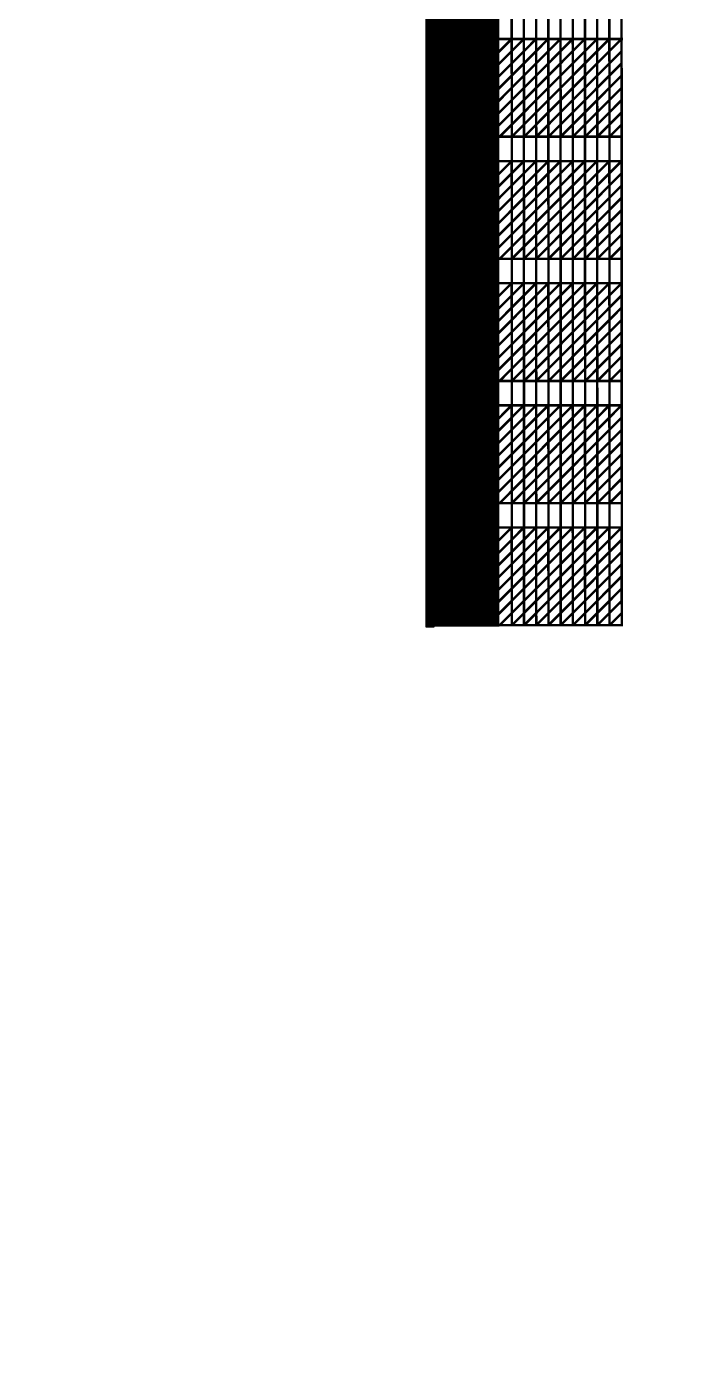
# Model space of a CAD drawing. Header units: millimetres. Extents: x -51 to 51, y -51 to 51.
# Drawn here: x -15.09 to -12.37, y -22.12 to -16.65 of the extents above; entities that cross this region are included whole.
import ezdxf

# ---------------------------------------------------------------- set-up
doc = ezdxf.new("R2010")
doc.units = ezdxf.units.MM
doc.linetypes.add('DASHED', pattern=[19.05, 12.7, -6.35])
for name, color, linetype in [('bottom_SU8', 5, 'Continuous'), ('metal', 43, 'Continuous'), ('reference', 18, 'DASHED')]:
    doc.layers.add(name, color=color, linetype=linetype)
doc.layers.add('top SU-8', color=3, linetype='Continuous', transparency=0.63)

msp = doc.modelspace()

# ---------------------------------------------------------------- linework, layer by layer
at = {"layer": 'bottom_SU8', "transparency": 33554544}
for points, const_width in [([(-13.3059, 5.9298), (-13.3059, -19.1017)], 0.3), ([(-13.1044, -19.0957), (-13.109, -3.1964)], 0.01), ([(-13.0547, -19.0957), (-13.059, -3.1964)], 0.01), ([(-13.0047, -19.0957), (-13.009, -3.1964)], 0.01), ([(-12.9544, -19.0957), (-12.959, -3.1961)], 0.01), ([(-12.9044, -19.0957), (-12.909, -3.1964)], 0.01), ([(-12.8544, -19.0957), (-12.859, -3.1961)], 0.01), ([(-12.8044, -19.0957), (-12.8087, -3.1961)], 0.01), ([(-12.7544, -19.0957), (-12.759, -3.1961)], 0.01), ([(-12.7044, -19.0957), (-12.709, -3.1961)], 0.01), ([(-12.6544, -19.0957), (-12.659, -3.1921)], 0.01), ([(-13.1902, -16.7808), (-13.1053, -16.6957)], 0.01), ([(-13.19, -16.8307), (-13.0553, -16.6957)], 0.01), ([(-13.19, -16.8808), (-13.0053, -16.6957)], 0.01), ([(-13.19, -16.9309), (-12.9553, -16.6957)], 0.01), ([(-13.19, -16.981), (-12.9053, -16.6957)], 0.01), ([(-13.19, -17.0311), (-12.8553, -16.6957)], 0.01), ([(-13.19, -17.0812), (-12.8053, -16.6957)], 0.01), ([(-13.19, -16.6957), (-12.6497, -16.6957)], 0.01), ([(-13.1544, -17.0957), (-12.7553, -16.6957)], 0.01), ([(-13.1044, -17.0957), (-13.1053, -16.6957)], 0.01), ([(-13.1044, -17.0957), (-12.7053, -16.6957)], 0.01), ([(-13.0544, -17.0957), (-13.0553, -16.6957)], 0.01), ([(-13.0544, -17.0957), (-12.6553, -16.6957)], 0.01), ([(-13.0044, -17.0957), (-13.0053, -16.6957)], 0.01), ([(-12.9544, -17.0957), (-12.9553, -16.6957)], 0.01), ([(-12.9044, -17.0957), (-12.9053, -16.6957)], 0.01), ([(-12.8544, -17.0957), (-12.8553, -16.6957)], 0.01), ([(-12.8044, -17.0957), (-12.8053, -16.6957)], 0.01), ([(-12.7544, -17.0957), (-12.7553, -16.6957)], 0.01), ([(-12.7044, -17.0957), (-12.7053, -16.6957)], 0.01), ([(-12.6544, -17.0957), (-12.6553, -16.6957)], 0.01), ([(-13.0044, -17.0957), (-12.6552, -16.7457)], 0.01), ([(-12.9544, -17.0957), (-12.6551, -16.7957)], 0.01), ([(-12.9044, -17.0957), (-12.655, -16.8457)], 0.01), ([(-12.8544, -17.0957), (-12.6549, -16.8957)], 0.01), ([(-12.8044, -17.0957), (-12.6548, -16.9457)], 0.01), ([(-12.7544, -17.0957), (-12.6546, -16.9957)], 0.01), ([(-12.7044, -17.0957), (-12.6545, -17.0457)], 0.01), ([(-13.19, -17.0957), (-12.6496, -17.0957)], 0.01), ([(-13.1902, -17.2808), (-13.1053, -17.1957)], 0.01), ([(-13.19, -17.3307), (-13.0553, -17.1957)], 0.01), ([(-13.19, -17.3808), (-13.0053, -17.1957)], 0.01), ([(-13.19, -17.4309), (-12.9553, -17.1957)], 0.01), ([(-13.19, -17.481), (-12.9053, -17.1957)], 0.01), ([(-13.19, -17.5311), (-12.8553, -17.1957)], 0.01), ([(-13.19, -17.5812), (-12.8053, -17.1957)], 0.01), ([(-13.19, -17.1957), (-12.6497, -17.1957)], 0.01), ([(-13.1544, -17.5957), (-12.7553, -17.1957)], 0.01), ([(-13.1044, -17.5957), (-13.1053, -17.1957)], 0.01), ([(-13.1044, -17.5957), (-12.7053, -17.1957)], 0.01), ([(-13.0544, -17.5957), (-13.0553, -17.1957)], 0.01), ([(-13.0544, -17.5957), (-12.6553, -17.1957)], 0.01), ([(-13.0044, -17.5957), (-13.0053, -17.1957)], 0.01), ([(-12.9544, -17.5957), (-12.9553, -17.1957)], 0.01), ([(-12.9044, -17.5957), (-12.9053, -17.1957)], 0.01), ([(-12.8544, -17.5957), (-12.8553, -17.1957)], 0.01), ([(-12.8044, -17.5957), (-12.8053, -17.1957)], 0.01), ([(-12.7544, -17.5957), (-12.7553, -17.1957)], 0.01), ([(-12.7044, -17.5957), (-12.7053, -17.1957)], 0.01), ([(-12.6544, -17.5957), (-12.6553, -17.1957)], 0.01), ([(-13.0044, -17.5957), (-12.6552, -17.2457)], 0.01), ([(-12.9544, -17.5957), (-12.6551, -17.2957)], 0.01), ([(-12.9044, -17.5957), (-12.655, -17.3457)], 0.01), ([(-12.8544, -17.5957), (-12.6549, -17.3957)], 0.01), ([(-12.8044, -17.5957), (-12.6548, -17.4457)], 0.01), ([(-12.7544, -17.5957), (-12.6546, -17.4957)], 0.01), ([(-12.7044, -17.5957), (-12.6545, -17.5457)], 0.01), ([(-13.19, -17.5957), (-12.6496, -17.5957)], 0.01), ([(-13.1902, -17.7808), (-13.1053, -17.6957)], 0.01), ([(-13.19, -17.8307), (-13.0553, -17.6957)], 0.01), ([(-13.19, -17.8808), (-13.0053, -17.6957)], 0.01), ([(-13.19, -17.9309), (-12.9553, -17.6957)], 0.01), ([(-13.19, -17.981), (-12.9053, -17.6957)], 0.01), ([(-13.19, -18.0311), (-12.8553, -17.6957)], 0.01), ([(-13.19, -18.0812), (-12.8053, -17.6957)], 0.01), ([(-13.19, -17.6957), (-12.6497, -17.6957)], 0.01), ([(-13.1544, -18.0957), (-12.7553, -17.6957)], 0.01), ([(-13.1044, -18.0957), (-13.1053, -17.6957)], 0.01), ([(-13.1044, -18.0957), (-12.7053, -17.6957)], 0.01), ([(-13.0544, -18.0957), (-13.0553, -17.6957)], 0.01), ([(-13.0544, -18.0957), (-12.6553, -17.6957)], 0.01), ([(-13.0044, -18.0957), (-13.0053, -17.6957)], 0.01), ([(-12.9544, -18.0957), (-12.9553, -17.6957)], 0.01), ([(-12.9044, -18.0957), (-12.9053, -17.6957)], 0.01), ([(-12.8544, -18.0957), (-12.8553, -17.6957)], 0.01), ([(-12.8044, -18.0957), (-12.8053, -17.6957)], 0.01), ([(-12.7544, -18.0957), (-12.7553, -17.6957)], 0.01), ([(-12.7044, -18.0957), (-12.7053, -17.6957)], 0.01), ([(-12.6544, -18.0957), (-12.6553, -17.6957)], 0.01), ([(-13.0044, -18.0957), (-12.6552, -17.7457)], 0.01), ([(-12.9544, -18.0957), (-12.6551, -17.7957)], 0.01), ([(-12.9044, -18.0957), (-12.655, -17.8457)], 0.01), ([(-12.8544, -18.0957), (-12.6549, -17.8957)], 0.01), ([(-12.8044, -18.0957), (-12.6548, -17.9457)], 0.01), ([(-12.7544, -18.0957), (-12.6546, -17.9957)], 0.01), ([(-12.7044, -18.0957), (-12.6545, -18.0457)], 0.01), ([(-13.19, -18.0957), (-12.6496, -18.0957)], 0.01), ([(-13.1902, -18.2808), (-13.1053, -18.1957)], 0.01), ([(-13.19, -18.3307), (-13.0553, -18.1957)], 0.01), ([(-13.19, -18.3808), (-13.0053, -18.1957)], 0.01), ([(-13.19, -18.4309), (-12.9553, -18.1957)], 0.01), ([(-13.19, -18.481), (-12.9053, -18.1957)], 0.01), ([(-13.19, -18.5311), (-12.8553, -18.1957)], 0.01), ([(-13.19, -18.5812), (-12.8053, -18.1957)], 0.01), ([(-13.19, -18.1957), (-12.6497, -18.1957)], 0.01), ([(-13.1544, -18.5957), (-12.7553, -18.1957)], 0.01), ([(-13.1044, -18.5957), (-13.1053, -18.1957)], 0.01), ([(-13.1044, -18.5957), (-12.7053, -18.1957)], 0.01), ([(-13.0544, -18.5957), (-13.0553, -18.1957)], 0.01), ([(-13.0544, -18.5957), (-12.6553, -18.1957)], 0.01), ([(-13.0044, -18.5957), (-13.0053, -18.1957)], 0.01), ([(-12.9544, -18.5957), (-12.9553, -18.1957)], 0.01), ([(-12.9044, -18.5957), (-12.9053, -18.1957)], 0.01), ([(-12.8544, -18.5957), (-12.8553, -18.1957)], 0.01), ([(-12.8044, -18.5957), (-12.8053, -18.1957)], 0.01), ([(-12.7544, -18.5957), (-12.7553, -18.1957)], 0.01), ([(-12.7044, -18.5957), (-12.7053, -18.1957)], 0.01), ([(-12.6544, -18.5957), (-12.6553, -18.1957)], 0.01), ([(-13.0044, -18.5957), (-12.6552, -18.2457)], 0.01), ([(-12.9544, -18.5957), (-12.6551, -18.2957)], 0.01), ([(-12.9044, -18.5957), (-12.655, -18.3457)], 0.01), ([(-12.8544, -18.5957), (-12.6549, -18.3957)], 0.01), ([(-12.8044, -18.5957), (-12.6548, -18.4457)], 0.01), ([(-12.7544, -18.5957), (-12.6546, -18.4957)], 0.01), ([(-12.7044, -18.5957), (-12.6545, -18.5457)], 0.01), ([(-13.19, -18.5957), (-12.6496, -18.5957)], 0.01), ([(-13.1902, -18.7808), (-13.1053, -18.6957)], 0.01), ([(-13.19, -18.8307), (-13.0553, -18.6957)], 0.01), ([(-13.19, -18.8808), (-13.0053, -18.6957)], 0.01), ([(-13.19, -18.9309), (-12.9553, -18.6957)], 0.01), ([(-13.19, -18.981), (-12.9053, -18.6957)], 0.01), ([(-13.19, -19.0311), (-12.8553, -18.6957)], 0.01), ([(-13.19, -19.0812), (-12.8053, -18.6957)], 0.01), ([(-13.19, -18.6957), (-12.6497, -18.6957)], 0.01), ([(-13.1544, -19.0957), (-12.7553, -18.6957)], 0.01), ([(-13.1044, -19.0957), (-13.1053, -18.6957)], 0.01), ([(-13.1044, -19.0957), (-12.7053, -18.6957)], 0.01), ([(-13.0544, -19.0957), (-13.0553, -18.6957)], 0.01), ([(-13.0544, -19.0957), (-12.6553, -18.6957)], 0.01), ([(-13.0044, -19.0957), (-13.0053, -18.6957)], 0.01), ([(-12.9544, -19.0957), (-12.9553, -18.6957)], 0.01), ([(-12.9044, -19.0957), (-12.9053, -18.6957)], 0.01), ([(-12.8544, -19.0957), (-12.8553, -18.6957)], 0.01), ([(-12.8044, -19.0957), (-12.8053, -18.6957)], 0.01), ([(-12.7544, -19.0957), (-12.7553, -18.6957)], 0.01), ([(-12.7044, -19.0957), (-12.7053, -18.6957)], 0.01), ([(-12.6544, -19.0957), (-12.6553, -18.6957)], 0.01), ([(-13.0044, -19.0957), (-12.6552, -18.7457)], 0.01), ([(-12.9544, -19.0957), (-12.6551, -18.7957)], 0.01), ([(-12.9044, -19.0957), (-12.655, -18.8457)], 0.01), ([(-12.8544, -19.0957), (-12.6549, -18.8957)], 0.01), ([(-12.8044, -19.0957), (-12.6548, -18.9457)], 0.01), ([(-12.7544, -19.0957), (-12.6546, -18.9957)], 0.01), ([(-12.7044, -19.0957), (-12.6545, -19.0457)], 0.01), ([(-13.19, -19.0957), (-12.6496, -19.0957)], 0.01)]:
    msp.add_lwpolyline(points, dxfattribs=dict(at, const_width=const_width))
at = {"layer": 'metal', "transparency": 33554544}
for points, const_width in [([(-13.4119, -17.0957), (-13.4119, 7.0554)], 0.004), ([(-13.4299, -18.0957), (-13.4299, 6.4565)], 0.004), ([(-13.4209, -17.5957), (-13.4209, 6.4576)], 0.004), ([(-13.4479, -19.0957), (-13.4479, 5.8889)], 0.004), ([(-13.4389, -18.5957), (-13.4389, 5.8943)], 0.004), ([(-13.1647, -16.8054), (-13.0553, -16.6957)], 0.006), ([(-13.1647, -16.8554), (-13.0053, -16.6957)], 0.006), ([(-13.1647, -16.9055), (-12.9553, -16.6957)], 0.006), ([(-13.1647, -17.0558), (-12.8053, -16.6957)], 0.006), ([(-13.1647, -16.6957), (-12.6523, -16.6957)], 0.006), ([(-13.1646, -16.9556), (-12.9053, -16.6957)], 0.006), ([(-13.1646, -17.0056), (-12.8553, -16.6957)], 0.006), ([(-13.1646, -16.7551), (-13.1053, -16.6957)], 0.006), ([(-13.1544, -17.0957), (-12.7553, -16.6957)], 0.006), ([(-13.1044, -17.0957), (-13.1053, -16.6957)], 0.006), ([(-13.1044, -17.0957), (-12.7053, -16.6957)], 0.006), ([(-13.0544, -17.0957), (-13.0553, -16.6957)], 0.006), ([(-13.0544, -17.0957), (-12.6553, -16.6957)], 0.006), ([(-13.0044, -17.0957), (-13.0053, -16.6957)], 0.006), ([(-12.9544, -17.0957), (-12.9553, -16.6957)], 0.006), ([(-12.9044, -17.0957), (-12.9053, -16.6957)], 0.006), ([(-12.8544, -17.0957), (-12.8553, -16.6957)], 0.006), ([(-12.8044, -17.0957), (-12.8053, -16.6957)], 0.006), ([(-12.7544, -17.0957), (-12.7553, -16.6957)], 0.006), ([(-12.7044, -17.0957), (-12.7053, -16.6957)], 0.006), ([(-12.6544, -17.0957), (-12.6553, -16.6957)], 0.006), ([(-13.0044, -17.0957), (-12.6552, -16.7457)], 0.006), ([(-12.9544, -17.0957), (-12.6551, -16.7957)], 0.006), ([(-12.9044, -17.0957), (-12.655, -16.8457)], 0.006), ([(-12.8544, -17.0957), (-12.6549, -16.8957)], 0.006), ([(-12.8044, -17.0957), (-12.6548, -16.9457)], 0.006), ([(-12.7544, -17.0957), (-12.6546, -16.9957)], 0.006), ([(-12.7044, -17.0957), (-12.6545, -17.0457)], 0.006), ([(-13.1668, -17.0957), (-12.652, -17.0957)], 0.006), ([(-13.1647, -17.3054), (-13.0553, -17.1957)], 0.006), ([(-13.1647, -17.3554), (-13.0053, -17.1957)], 0.006), ([(-13.1647, -17.4055), (-12.9553, -17.1957)], 0.006), ([(-13.1647, -17.5558), (-12.8053, -17.1957)], 0.006), ([(-13.1647, -17.1957), (-12.6523, -17.1957)], 0.006), ([(-13.1646, -17.4556), (-12.9053, -17.1957)], 0.006), ([(-13.1646, -17.5056), (-12.8553, -17.1957)], 0.006), ([(-13.1646, -17.2551), (-13.1053, -17.1957)], 0.006), ([(-13.1544, -17.5957), (-12.7553, -17.1957)], 0.006), ([(-13.1044, -17.5957), (-13.1053, -17.1957)], 0.006), ([(-13.1044, -17.5957), (-12.7053, -17.1957)], 0.006), ([(-13.0544, -17.5957), (-13.0553, -17.1957)], 0.006), ([(-13.0544, -17.5957), (-12.6553, -17.1957)], 0.006), ([(-13.0044, -17.5957), (-13.0053, -17.1957)], 0.006), ([(-12.9544, -17.5957), (-12.9553, -17.1957)], 0.006), ([(-12.9044, -17.5957), (-12.9053, -17.1957)], 0.006), ([(-12.8544, -17.5957), (-12.8553, -17.1957)], 0.006), ([(-12.8044, -17.5957), (-12.8053, -17.1957)], 0.006), ([(-12.7544, -17.5957), (-12.7553, -17.1957)], 0.006), ([(-12.7044, -17.5957), (-12.7053, -17.1957)], 0.006), ([(-12.6544, -17.5957), (-12.6553, -17.1957)], 0.006), ([(-13.0044, -17.5957), (-12.6552, -17.2457)], 0.006), ([(-12.9544, -17.5957), (-12.6551, -17.2957)], 0.006), ([(-12.9044, -17.5957), (-12.655, -17.3457)], 0.006), ([(-12.8544, -17.5957), (-12.6549, -17.3957)], 0.006), ([(-12.8044, -17.5957), (-12.6548, -17.4457)], 0.006), ([(-12.7544, -17.5957), (-12.6546, -17.4957)], 0.006), ([(-12.7044, -17.5957), (-12.6545, -17.5457)], 0.006), ([(-13.1668, -17.5957), (-12.652, -17.5957)], 0.006), ([(-13.1647, -17.8054), (-13.0553, -17.6957)], 0.006), ([(-13.1647, -17.8554), (-13.0053, -17.6957)], 0.006), ([(-13.1647, -17.9055), (-12.9553, -17.6957)], 0.006), ([(-13.1647, -18.0558), (-12.8053, -17.6957)], 0.006), ([(-13.1647, -17.6957), (-12.6523, -17.6957)], 0.006), ([(-13.1646, -17.9556), (-12.9053, -17.6957)], 0.006), ([(-13.1646, -18.0056), (-12.8553, -17.6957)], 0.006), ([(-13.1646, -17.7551), (-13.1053, -17.6957)], 0.006), ([(-13.1544, -18.0957), (-12.7553, -17.6957)], 0.006), ([(-13.1044, -18.0957), (-13.1053, -17.6957)], 0.006), ([(-13.1044, -18.0957), (-12.7053, -17.6957)], 0.006), ([(-13.0544, -18.0957), (-13.0553, -17.6957)], 0.006), ([(-13.0544, -18.0957), (-12.6553, -17.6957)], 0.006), ([(-13.0044, -18.0957), (-13.0053, -17.6957)], 0.006), ([(-12.9544, -18.0957), (-12.9553, -17.6957)], 0.006), ([(-12.9044, -18.0957), (-12.9053, -17.6957)], 0.006), ([(-12.8544, -18.0957), (-12.8553, -17.6957)], 0.006), ([(-12.8044, -18.0957), (-12.8053, -17.6957)], 0.006), ([(-12.7544, -18.0957), (-12.7553, -17.6957)], 0.006), ([(-12.7044, -18.0957), (-12.7053, -17.6957)], 0.006), ([(-12.6544, -18.0957), (-12.6553, -17.6957)], 0.006), ([(-13.0044, -18.0957), (-12.6552, -17.7457)], 0.006), ([(-12.9544, -18.0957), (-12.6551, -17.7957)], 0.006), ([(-12.9044, -18.0957), (-12.655, -17.8457)], 0.006), ([(-12.8544, -18.0957), (-12.6549, -17.8957)], 0.006), ([(-12.8044, -18.0957), (-12.6548, -17.9457)], 0.006), ([(-12.7544, -18.0957), (-12.6546, -17.9957)], 0.006), ([(-12.7044, -18.0957), (-12.6545, -18.0457)], 0.006), ([(-13.1668, -18.0957), (-12.652, -18.0957)], 0.006), ([(-13.1647, -18.3054), (-13.0553, -18.1957)], 0.006), ([(-13.1647, -18.3554), (-13.0053, -18.1957)], 0.006), ([(-13.1647, -18.4055), (-12.9553, -18.1957)], 0.006), ([(-13.1647, -18.5558), (-12.8053, -18.1957)], 0.006), ([(-13.1647, -18.1957), (-12.6523, -18.1957)], 0.006), ([(-13.1646, -18.4556), (-12.9053, -18.1957)], 0.006), ([(-13.1646, -18.5056), (-12.8553, -18.1957)], 0.006), ([(-13.1646, -18.2551), (-13.1053, -18.1957)], 0.006), ([(-13.1544, -18.5957), (-12.7553, -18.1957)], 0.006), ([(-13.1044, -18.5957), (-13.1053, -18.1957)], 0.006), ([(-13.1044, -18.5957), (-12.7053, -18.1957)], 0.006), ([(-13.0544, -18.5957), (-13.0553, -18.1957)], 0.006), ([(-13.0544, -18.5957), (-12.6553, -18.1957)], 0.006), ([(-13.0044, -18.5957), (-13.0053, -18.1957)], 0.006), ([(-12.9544, -18.5957), (-12.9553, -18.1957)], 0.006), ([(-12.9044, -18.5957), (-12.9053, -18.1957)], 0.006), ([(-12.8544, -18.5957), (-12.8553, -18.1957)], 0.006), ([(-12.8044, -18.5957), (-12.8053, -18.1957)], 0.006), ([(-12.7544, -18.5957), (-12.7553, -18.1957)], 0.006), ([(-12.7044, -18.5957), (-12.7053, -18.1957)], 0.006), ([(-12.6544, -18.5957), (-12.6553, -18.1957)], 0.006), ([(-13.0044, -18.5957), (-12.6552, -18.2457)], 0.006), ([(-12.9544, -18.5957), (-12.6551, -18.2957)], 0.006), ([(-12.9044, -18.5957), (-12.655, -18.3457)], 0.006), ([(-12.8544, -18.5957), (-12.6549, -18.3957)], 0.006), ([(-12.8044, -18.5957), (-12.6548, -18.4457)], 0.006), ([(-12.7544, -18.5957), (-12.6546, -18.4957)], 0.006), ([(-12.7044, -18.5957), (-12.6545, -18.5457)], 0.006), ([(-13.1668, -18.5957), (-12.652, -18.5957)], 0.006), ([(-13.1647, -18.8054), (-13.0553, -18.6957)], 0.006), ([(-13.1647, -18.8554), (-13.0053, -18.6957)], 0.006), ([(-13.1647, -18.9055), (-12.9553, -18.6957)], 0.006), ([(-13.1647, -19.0558), (-12.8053, -18.6957)], 0.006), ([(-13.1647, -18.6957), (-12.6523, -18.6957)], 0.006), ([(-13.1646, -18.9556), (-12.9053, -18.6957)], 0.006), ([(-13.1646, -19.0056), (-12.8553, -18.6957)], 0.006), ([(-13.1646, -18.7551), (-13.1053, -18.6957)], 0.006), ([(-13.1544, -19.0957), (-12.7553, -18.6957)], 0.006), ([(-13.1044, -19.0957), (-13.1053, -18.6957)], 0.006), ([(-13.1044, -19.0957), (-12.7053, -18.6957)], 0.006), ([(-13.0544, -19.0957), (-13.0553, -18.6957)], 0.006), ([(-13.0544, -19.0957), (-12.6553, -18.6957)], 0.006), ([(-13.0044, -19.0957), (-13.0053, -18.6957)], 0.006), ([(-12.9544, -19.0957), (-12.9553, -18.6957)], 0.006), ([(-12.9044, -19.0957), (-12.9053, -18.6957)], 0.006), ([(-12.8544, -19.0957), (-12.8553, -18.6957)], 0.006), ([(-12.8044, -19.0957), (-12.8053, -18.6957)], 0.006), ([(-12.7544, -19.0957), (-12.7553, -18.6957)], 0.006), ([(-12.7044, -19.0957), (-12.7053, -18.6957)], 0.006), ([(-12.6544, -19.0957), (-12.6553, -18.6957)], 0.006), ([(-13.0044, -19.0957), (-12.6552, -18.7457)], 0.006), ([(-12.9544, -19.0957), (-12.6551, -18.7957)], 0.006), ([(-12.9044, -19.0957), (-12.655, -18.8457)], 0.006), ([(-12.8544, -19.0957), (-12.6549, -18.8957)], 0.006), ([(-12.8044, -19.0957), (-12.6548, -18.9457)], 0.006), ([(-12.7544, -19.0957), (-12.6546, -18.9957)], 0.006), ([(-12.7044, -19.0957), (-12.6545, -19.0457)], 0.006), ([(-13.1668, -19.0957), (-12.652, -19.0957)], 0.006)]:
    msp.add_lwpolyline(points, dxfattribs=dict(at, const_width=const_width))
for points in [[(-13.4119, -16.6957), (-13.1595, -16.6957), (-13.1595, -17.0957), (-13.4119, -17.0957)], [(-13.4209, -17.1957), (-13.1595, -17.1957), (-13.1595, -17.5957), (-13.4209, -17.5957)], [(-13.4299, -17.6957), (-13.1595, -17.6957), (-13.1595, -18.0957), (-13.4299, -18.0957)], [(-13.4389, -18.1957), (-13.1595, -18.1957), (-13.1595, -18.5957), (-13.4389, -18.5957)], [(-13.4479, -18.6957), (-13.1595, -18.6957), (-13.1595, -19.0957), (-13.4479, -19.0957)]]:
    msp.add_lwpolyline(points, close=True, dxfattribs=at)
at = {"layer": 'reference'}
msp.add_circle((0, 0), 38.1, dxfattribs=at)
at = {"layer": 'top SU-8', "transparency": 33554544}
msp.add_lwpolyline([(-13.1559, -3.1692), (-13.4559, -3.1692), (-13.4561, -19.1018), (-13.4229, -19.1018)], close=True, dxfattribs=at)

doc.saveas('drawing.dxf')
